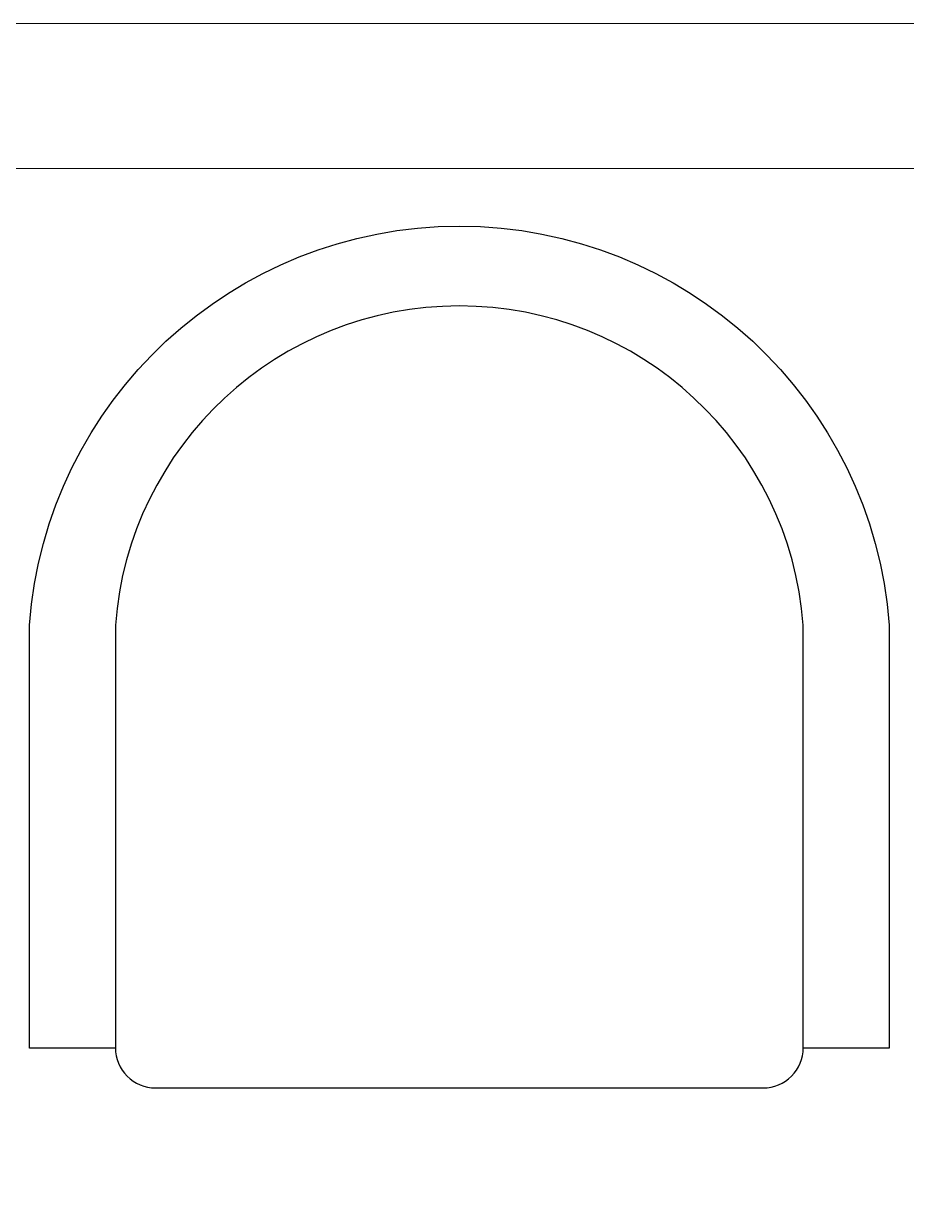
# Model space of a CAD drawing. Header units: metres. Extents: x -22 to 564, y 0 to 143.
# Drawn here: x 119.24 to 119.848, y 53.064 to 53.875 of the extents above; entities that cross this region are included whole.
import ezdxf
from ezdxf.enums import TextEntityAlignment as Align

# ---------------------------------------------------------------- set-up
doc = ezdxf.new("R2010")
doc.units = ezdxf.units.M
doc.layers.add('XREF 1N NEURO-ONCOLOGIA$0$MOBILIARIO', color=161, linetype='Continuous')
doc.layers.add('XREF 1N NEURO-ONCOLOGIA$0$TEX-MOB', color=4, linetype='Continuous')
doc.layers.add('XREF 1N NEURO-ONCOLOGIA$0$MUROS DE TABLAROCA', color=150, linetype='Continuous', lineweight=13)
doc.styles.add('XREF 1N NEURO-ONCOLOGIA$0$HANDLET', font='romans.shx')

# ---------------------------------------------------------------- blocks, each defined once
blk = doc.blocks.new('XREF 1N NEURO-ONCOLOGIA$0$Ref Arq Nivel 2$0$Silla 2')
blk.add_lwpolyline([(-0.21538, -0.025, -0.414214), (-0.19038, 0), (0.19038, 0, -0.414214), (0.21538, -0.025)], format="xyb")
blk.add_lwpolyline([(-0.21538, -0.29), (-0.21538, -0.025), (-0.26923, -0.025), (-0.26923, -0.29, 0.928571), (0.26923, -0.29), (0.26923, -0.025), (0.21538, -0.025), (0.21538, -0.29, -0.928571)], format="xyb", close=True)
blk = doc.blocks.new('XREF 1N NEURO-ONCOLOGIA')
at = {"layer": 'XREF 1N NEURO-ONCOLOGIA$0$MUROS DE TABLAROCA'}
blk.add_line((20.32394, 24.25765), (20.32397, 25.74766), dxfattribs=at)
blk.add_lwpolyline([(16.02396, 26.04766), (16.02396, 26.04766), (20.42398, 26.04766), (20.42394, 24.25764)], dxfattribs=at)
at = {"layer": 'XREF 1N NEURO-ONCOLOGIA$0$MOBILIARIO', "xscale": -1.099999999999994, "yscale": 1.099999999999994, "zscale": 1.099999999999994, "rotation": 90}
blk.add_blockref('XREF 1N NEURO-ONCOLOGIA$0$Ref Arq Nivel 2$0$Silla 2', (19.69033, 24.87678, 0), dxfattribs=at)
at = {"layer": 'XREF 1N NEURO-ONCOLOGIA$0$TEX-MOB', "style": 'XREF 1N NEURO-ONCOLOGIA$0$HANDLET'}
for p in [(1.70002, 4.58473, 0), (1.70735, 2.01378, 0)]:
    blk.add_attdef('234', text='', height=0.075, rotation=180, dxfattribs=at).set_placement(p, align=Align.MIDDLE_CENTER)

msp = doc.modelspace()

# ---------------------------------------------------------------- block references
at = {"rotation": 90}
msp.add_blockref('XREF 1N NEURO-ONCOLOGIA', (144.41686, 33.45112), dxfattribs=at)

doc.saveas('drawing.dxf')
